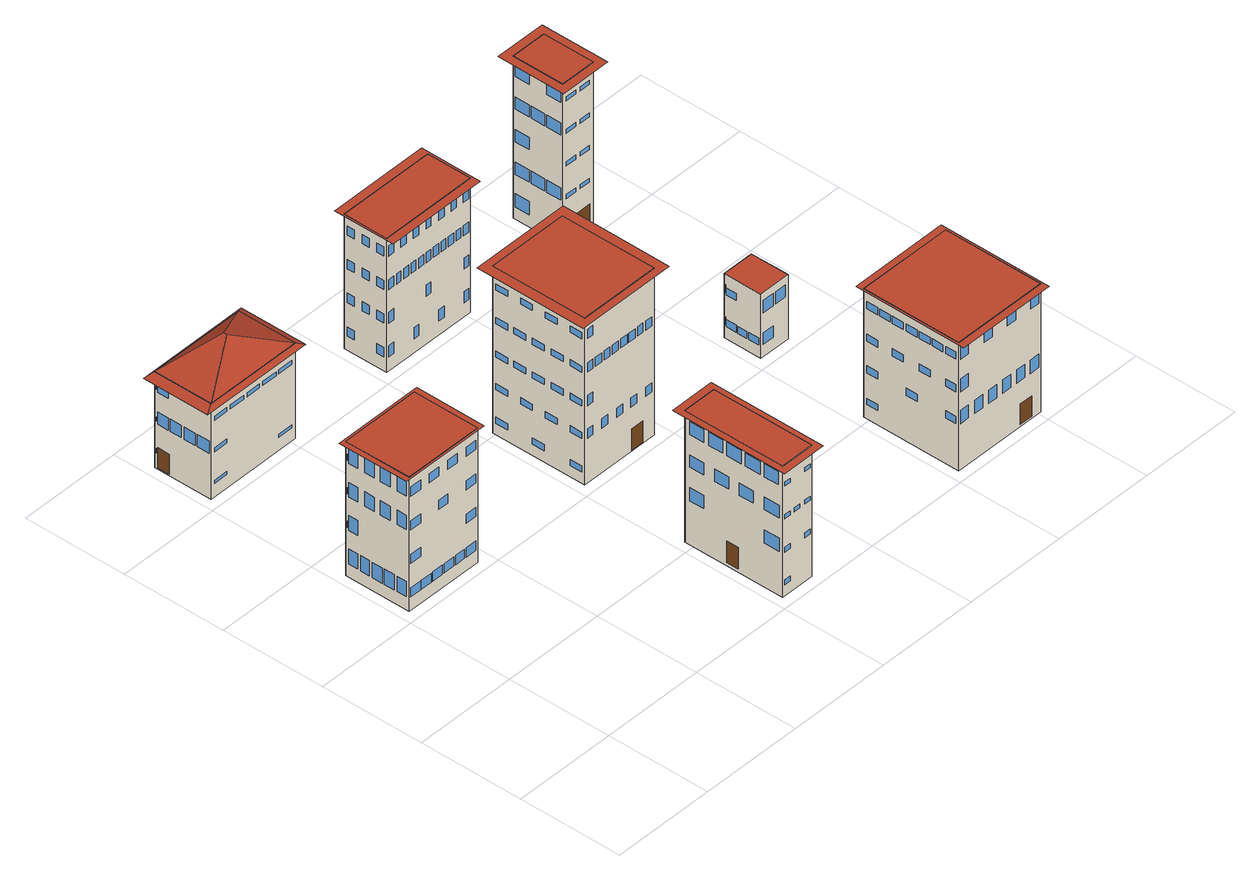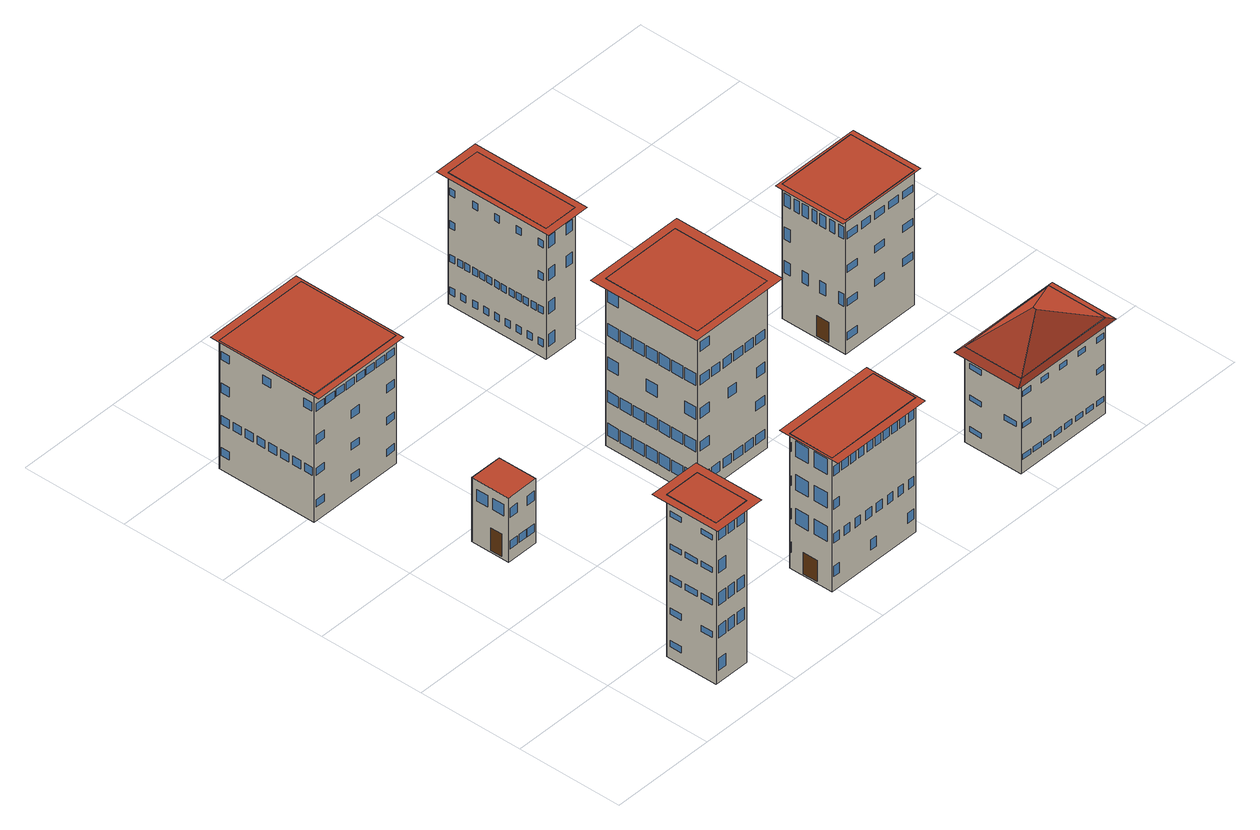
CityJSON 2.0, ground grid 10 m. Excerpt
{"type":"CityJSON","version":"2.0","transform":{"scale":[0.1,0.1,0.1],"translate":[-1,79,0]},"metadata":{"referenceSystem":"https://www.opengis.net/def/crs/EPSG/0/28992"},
"CityObjects":{
"building1":{"type":"Building","attributes":{"roofType":"Flat","yearOfConstruction":1997,"function":"Residential","storeysAboveGround":4},"geometry":[{"type":"MultiSurface","lod":"3","boundaries":[[[0,1,2,3]],[[4,5,6,7]],[[2,4,7,3],[8,9,10,11],[12,13,14,15],[16,17,18,19],[20,21,22,23],[24,25,26,27],[28,29,30,31],[32,33,34,35],[36,37,38,39],[40,41,42,43],[44,45,46,47],[48,49,50,51],[52,53,54,55],[56,57,58,59],[60,61,62,63],[64,65,66,67]],[[10,9,8,11]],[[14,13,12,15]],[[18,17,16,19]],[[22,21,20,23]],[[26,25,24,27]],[[30,29,28,31]],[[34,33,32,35]],[[38,37,36,39]],[[42,41,40,43]],[[46,45,44,47]],[[50,49,48,51]],[[54,53,52,55]],[[58,57,56,59]],[[62,61,60,63]],[[66,65,64,67]],[[1,5,4,2],[68,69,70,71],[72,73,74,75],[76,77,78,79],[80,81,82,83],[84,85,86,87],[88,89,90,91],[92,93,94,95],[96,97,98,99],[100,101,102,103],[104,105,106,107],[108,109,110,111],[112,113,114,115],[116,117,118,119]],[[70,69,68,71]],[[74,73,72,75]],[[78,77,76,79]],[[82,81,80,83]],[[86,85,84,87]],[[90,89,88,91]],[[94,93,92,95]],[[98,97,96,99]],[[102,101,100,103]],[[106,105,104,107]],[[110,109,108,111]],[[114,113,112,115]],[[118,117,116,119]],[[0,6,5,1],[120,121,122,123],[124,125,126,127],[128,129,130,131],[132,133,134,135],[136,137,138,139],[140,141,142,143],[144,145,146,147],[148,149,150,151],[152,153,154,155],[156,157,158,159],[160,161,162,163],[164,165,166,167]],[[122,121,120,123]],[[126,125,124,127]],[[130,129,128,131]],[[134,133,132,135]],[[138,137,136,139]],[[142,141,140,143]],[[146,145,144,147]],[[150,149,148,151]],[[154,153,152,155]],[[158,157,156,159]],[[162,161,160,163]],[[166,165,164,167]],[[3,7,6,0],[168,169,170,171],[172,173,174,175],[176,177,178,179],[180,181,182,183],[184,185,186,187],[188,189,190,191],[192,193,194,195],[196,197,198,199],[200,201,202,203],[204,205,206,207],[208,209,210,211],[212,213,214,215],[216,217,218,219],[220,221,222,223]],[[170,169,168,171]],[[174,173,172,175]],[[178,177,176,179]],[[182,181,180,183]],[[186,185,184,187]],[[190,189,188,191]],[[194,193,192,195]],[[198,197,196,199]],[[202,201,200,203]],[[206,205,204,207]],[[210,209,208,211]],[[214,213,212,215]],[[218,217,216,219]],[[222,221,220,223]],[[224,225,226,227],[6,5,4,7]]],"semantics":{"surfaces":[{"type":"GroundSurface"},{"type":"RoofSurface"},{"type":"WallSurface"},{"type":"Window"},{"type":"Door"}],"values":[0,1,2,3,3,3,3,3,3,3,3,3,3,3,3,3,3,3,2,4,3,3,3,3,3,3,3,3,3,3,3,3,2,3,3,3,3,3,3,3,3,3,3,3,3,2,3,3,3,3,3,3,3,3,3,3,3,3,3,3,1]}}]},
"building2":{"type":"Building","attributes":{"roofType":"Hipped","yearOfConstruction":1982,"function":"Residential","storeysAboveGround":3},"geometry":[{"type":"MultiSurface","lod":"3","boundaries":[[[228,229,230,231]],[[232,233,234,235]],[[235,236,237,232]],[[234,236,235]],[[237,233,232]],[[230,236,234,231],[238,239,240,241],[242,243,244,245],[246,247,248,249],[250,251,252,253],[254,255,256,257],[258,259,260,261],[262,263,264,265],[266,267,268,269]],[[240,239,238,241]],[[244,243,242,245]],[[248,247,246,249]],[[252,251,250,253]],[[256,255,254,257]],[[260,259,258,261]],[[264,263,262,265]],[[268,267,266,269]],[[229,237,236,230],[270,271,272,273],[274,275,276,277],[278,279,280,281],[282,283,284,285]],[[272,271,270,273]],[[276,275,274,277]],[[280,279,278,281]],[[284,283,282,285]],[[228,233,237,229],[286,287,288,289],[290,291,292,293],[294,295,296,297],[298,299,300,301],[302,303,304,305],[306,307,308,309],[310,311,312,313],[314,315,316,317],[318,319,320,321],[322,323,324,325],[326,327,328,329],[330,331,332,333],[334,335,336,337],[338,339,340,341],[342,343,344,345]],[[288,287,286,289]],[[292,291,290,293]],[[296,295,294,297]],[[300,299,298,301]],[[304,303,302,305]],[[308,307,306,309]],[[312,311,310,313]],[[316,315,314,317]],[[320,319,318,321]],[[324,323,322,325]],[[328,327,326,329]],[[332,331,330,333]],[[336,335,334,337]],[[340,339,338,341]],[[344,343,342,345]],[[231,234,233,228],[346,347,348,349],[350,351,352,353],[354,355,356,357],[358,359,360,361],[362,363,364,365],[366,367,368,369]],[[348,347,346,349]],[[352,351,350,353]],[[356,355,354,357]],[[360,359,358,361]],[[364,363,362,365]],[[368,367,366,369]],[[370,236,234,371]],[[372,237,236,370]],[[233,237,372,373]],[[234,233,373,371]]],"semantics":{"surfaces":[{"type":"GroundSurface"},{"type":"RoofSurface"},{"type":"WallSurface"},{"type":"Window"},{"type":"Door"}],"values":[0,1,1,1,1,2,3,3,3,3,3,3,3,3,2,3,3,3,3,2,3,3,3,3,3,3,3,3,3,3,3,3,3,3,3,2,4,3,3,3,3,3,1,1,1,1]}}]},
"building3":{"type":"Building","attributes":{"roofType":"Flat","yearOfConstruction":1996,"function":"Residential","storeysAboveGround":4},"geometry":[{"type":"MultiSurface","lod":"3","boundaries":[[[374,375,376,377]],[[378,379,380,381]],[[376,378,381,377],[382,383,384,385],[386,387,388,389],[390,391,392,393],[394,395,396,397],[398,399,400,401],[402,403,404,405],[406,407,408,409],[410,411,412,413]],[[384,383,382,385]],[[388,387,386,389]],[[392,391,390,393]],[[396,395,394,397]],[[400,399,398,401]],[[404,403,402,405]],[[408,407,406,409]],[[412,411,410,413]],[[375,379,378,376],[414,415,416,417],[418,419,420,421],[422,423,424,425],[426,427,428,429],[430,431,432,433],[434,435,436,437],[438,439,440,441],[442,443,444,445],[446,447,448,449],[450,451,452,453],[454,455,456,457],[458,459,460,461],[462,463,464,465],[466,467,468,469],[470,471,472,473],[474,475,476,477],[478,479,480,481],[482,483,484,485],[486,487,488,489],[490,491,492,493],[494,495,496,497],[498,499,500,501],[502,503,504,505],[506,507,508,509],[510,511,512,513],[514,515,516,517],[518,519,520,521],[522,523,524,525],[526,527,528,529]],[[416,415,414,417]],[[420,419,418,421]],[[424,423,422,425]],[[428,427,426,429]],[[432,431,430,433]],[[436,435,434,437]],[[440,439,438,441]],[[444,443,442,445]],[[448,447,446,449]],[[452,451,450,453]],[[456,455,454,457]],[[460,459,458,461]],[[464,463,462,465]],[[468,467,466,469]],[[472,471,470,473]],[[476,475,474,477]],[[480,479,478,481]],[[484,483,482,485]],[[488,487,486,489]],[[492,491,490,493]],[[496,495,494,497]],[[500,499,498,501]],[[504,503,502,505]],[[508,507,506,509]],[[512,511,510,513]],[[516,515,514,517]],[[520,519,518,521]],[[524,523,522,525]],[[528,527,526,529]],[[374,380,379,375],[530,531,532,533],[534,535,536,537],[538,539,540,541],[542,543,544,545],[546,547,548,549],[550,551,552,553]],[[532,531,530,533]],[[536,535,534,537]],[[540,539,538,541]],[[544,543,542,545]],[[548,547,546,549]],[[552,551,550,553]],[[377,381,380,374],[554,555,556,557],[558,559,560,561],[562,563,564,565],[566,567,568,569],[570,571,572,573],[574,575,576,577],[578,579,580,581],[582,583,584,585],[586,587,588,589],[590,591,592,593],[594,595,596,597],[598,599,600,601]],[[556,555,554,557]],[[560,559,558,561]],[[564,563,562,565]],[[568,567,566,569]],[[572,571,570,573]],[[576,575,574,577]],[[580,579,578,581]],[[584,583,582,585]],[[588,587,586,589]],[[592,591,590,593]],[[596,595,594,597]],[[600,599,598,601]],[[602,603,604,605],[380,379,378,381]]],"semantics":{"surfaces":[{"type":"GroundSurface"},{"type":"RoofSurface"},{"type":"WallSurface"},{"type":"Window"},{"type":"Door"}],"values":[0,1,2,3,3,3,3,3,3,3,3,2,3,3,3,3,3,3,3,3,3,3,3,3,3,3,3,3,3,3,3,3,3,3,3,3,3,3,3,3,3,2,3,3,3,3,3,3,2,4,3,3,3,3,3,3,3,3,3,3,3,1]}}]},
"building4":{"type":"Building","attributes":{"roofType":"Flat","yearOfConstruction":2001,"function":"Residential","storeysAboveGround":5},"geometry":[{"type":"MultiSurface","lod":"3","boundaries":[[[606,607,608,609]],[[610,611,612,613]],[[608,610,613,609],[614,615,616,617],[618,619,620,621],[622,623,624,625],[626,627,628,629],[630,631,632,633],[634,635,636,637],[638,639,640,641],[642,643,644,645],[646,647,648,649],[650,651,652,653],[654,655,656,657],[658,659,660,661],[662,663,664,665],[666,667,668,669],[670,671,672,673],[674,675,676,677]],[[616,615,614,617]],[[620,619,618,621]],[[624,623,622,625]],[[628,627,626,629]],[[632,631,630,633]],[[636,635,634,637]],[[640,639,638,641]],[[644,643,642,645]],[[648,647,646,649]],[[652,651,650,653]],[[656,655,654,657]],[[660,659,658,661]],[[664,663,662,665]],[[668,667,666,669]],[[672,671,670,673]],[[676,675,674,677]],[[607,611,610,608],[678,679,680,681],[682,683,684,685],[686,687,688,689],[690,691,692,693],[694,695,696,697],[698,699,700,701],[702,703,704,705],[706,707,708,709],[710,711,712,713],[714,715,716,717],[718,719,720,721],[722,723,724,725],[726,727,728,729],[730,731,732,733],[734,735,736,737],[738,739,740,741],[742,743,744,745],[746,747,748,749],[750,751,752,753],[754,755,756,757],[758,759,760,761],[762,763,764,765],[766,767,768,769],[770,771,772,773],[774,775,776,777]],[[680,679,678,681]],[[684,683,682,685]],[[688,687,686,689]],[[692,691,690,693]],[[696,695,694,697]],[[700,699,698,701]],[[704,703,702,705]],[[708,707,706,709]],[[712,711,710,713]],[[716,715,714,717]],[[720,719,718,721]],[[724,723,722,725]],[[728,727,726,729]],[[732,731,730,733]],[[736,735,734,737]],[[740,739,738,741]],[[744,743,742,745]],[[748,747,746,749]],[[752,751,750,753]],[[756,755,754,757]],[[760,759,758,761]],[[764,763,762,765]],[[768,767,766,769]],[[772,771,770,773]],[[776,775,774,777]],[[606,612,611,607],[778,779,780,781],[782,783,784,785],[786,787,788,789],[790,791,792,793],[794,795,796,797],[798,799,800,801],[802,803,804,805],[806,807,808,809],[810,811,812,813],[814,815,816,817],[818,819,820,821],[822,823,824,825],[826,827,828,829],[830,831,832,833],[834,835,836,837],[838,839,840,841],[842,843,844,845],[846,847,848,849]],[[780,779,778,781]],[[784,783,782,785]],[[788,787,786,789]],[[792,791,790,793]],[[796,795,794,797]],[[800,799,798,801]],[[804,803,802,805]],[[808,807,806,809]],[[812,811,810,813]],[[816,815,814,817]],[[820,819,818,821]],[[824,823,822,825]],[[828,827,826,829]],[[832,831,830,833]],[[836,835,834,837]],[[840,839,838,841]],[[844,843,842,845]],[[848,847,846,849]],[[609,613,612,606],[850,851,852,853],[854,855,856,857],[858,859,860,861],[862,863,864,865],[866,867,868,869],[870,871,872,873],[874,875,876,877],[878,879,880,881],[882,883,884,885],[886,887,888,889],[890,891,892,893],[894,895,896,897],[898,899,900,901],[902,903,904,905],[906,907,908,909],[910,911,912,913],[914,915,916,917],[918,919,920,921],[922,923,924,925],[926,927,928,929],[930,931,932,933]],[[852,851,850,853]],[[856,855,854,857]],[[860,859,858,861]],[[864,863,862,865]],[[868,867,866,869]],[[872,871,870,873]],[[876,875,874,877]],[[880,879,878,881]],[[884,883,882,885]],[[888,887,886,889]],[[892,891,890,893]],[[896,895,894,897]],[[900,899,898,901]],[[904,903,902,905]],[[908,907,906,909]],[[912,911,910,913]],[[916,915,914,917]],[[920,919,918,921]],[[924,923,922,925]],[[928,927,926,929]],[[932,931,930,933]],[[934,935,936,937],[612,611,610,613]]],"semantics":{"surfaces":[{"type":"GroundSurface"},{"type":"RoofSurface"},{"type":"WallSurface"},{"type":"Door"},{"type":"Window"}],"values":[0,1,2,3,4,4,4,4,4,4,4,4,4,4,4,4,4,4,4,2,4,4,4,4,4,4,4,4,4,4,4,4,4,4,4,4,4,4,4,4,4,4,4,4,4,2,4,4,4,4,4,4,4,4,4,4,4,4,4,4,4,4,4,4,2,4,4,4,4,4,4,4,4,4,4,4,4,4,4,4,4,4,4,4,4,4,1]}}]},
"building5":{"type":"Building","attributes":{"roofType":"Flat","yearOfConstruction":2012,"function":"Residential","storeysAboveGround":4},"geometry":[{"type":"MultiSurface","lod":"3","boundaries":[[[938,939,940,941]],[[942,943,944,945]],[[940,942,945,941],[946,947,948,949],[950,951,952,953],[954,955,956,957],[958,959,960,961],[962,963,964,965],[966,967,968,969],[970,971,972,973],[974,975,976,977],[978,979,980,981],[982,983,984,985],[986,987,988,989],[990,991,992,993],[994,995,996,997],[998,999,1000,1001],[1002,1003,1004,1005],[1006,1007,1008,1009],[1010,1011,1012,1013],[1014,1015,1016,1017],[1018,1019,1020,1021],[1022,1023,1024,1025],[1026,1027,1028,1029],[1030,1031,1032,1033],[1034,1035,1036,1037],[1038,1039,1040,1041],[1042,1043,1044,1045]],[[948,947,946,949]],[[952,951,950,953]],[[956,955,954,957]],[[960,959,958,961]],[[964,963,962,965]],[[968,967,966,969]],[[972,971,970,973]],[[976,975,974,977]],[[980,979,978,981]],[[984,983,982,985]],[[988,987,986,989]],[[992,991,990,993]],[[996,995,994,997]],[[1000,999,998,1001]],[[1004,1003,1002,1005]],[[1008,1007,1006,1009]],[[1012,1011,1010,1013]],[[1016,1015,1014,1017]],[[1020,1019,1018,1021]],[[1024,1023,1022,1025]],[[1028,1027,1026,1029]],[[1032,1031,1030,1033]],[[1036,1035,1034,1037]],[[1040,1039,1038,1041]],[[1044,1043,1042,1045]],[[939,943,942,940],[1046,1047,1048,1049],[1050,1051,1052,1053],[1054,1055,1056,1057],[1058,1059,1060,1061],[1062,1063,1064,1065],[1066,1067,1068,1069],[1070,1071,1072,1073]],[[1048,1047,1046,1049]],[[1052,1051,1050,1053]],[[1056,1055,1054,1057]],[[1060,1059,1058,1061]],[[1064,1063,1062,1065]],[[1068,1067,1066,1069]],[[1072,1071,1070,1073]],[[938,944,943,939],[1074,1075,1076,1077],[1078,1079,1080,1081],[1082,1083,1084,1085],[1086,1087,1088,1089],[1090,1091,1092,1093],[1094,1095,1096,1097],[1098,1099,1100,1101],[1102,1103,1104,1105],[1106,1107,1108,1109],[1110,1111,1112,1113],[1114,1115,1116,1117],[1118,1119,1120,1121],[1122,1123,1124,1125],[1126,1127,1128,1129],[1130,1131,1132,1133],[1134,1135,1136,1137],[1138,1139,1140,1141],[1142,1143,1144,1145],[1146,1147,1148,1149],[1150,1151,1152,1153],[1154,1155,1156,1157],[1158,1159,1160,1161]],[[1076,1075,1074,1077]],[[1080,1079,1078,1081]],[[1084,1083,1082,1085]],[[1088,1087,1086,1089]],[[1092,1091,1090,1093]],[[1096,1095,1094,1097]],[[1100,1099,1098,1101]],[[1104,1103,1102,1105]],[[1108,1107,1106,1109]],[[1112,1111,1110,1113]],[[1116,1115,1114,1117]],[[1120,1119,1118,1121]],[[1124,1123,1122,1125]],[[1128,1127,1126,1129]],[[1132,1131,1130,1133]],[[1136,1135,1134,1137]],[[1140,1139,1138,1141]],[[1144,1143,1142,1145]],[[1148,1147,1146,1149]],[[1152,1151,1150,1153]],[[1156,1155,1154,1157]],[[1160,1159,1158,1161]],[[941,945,944,938],[1162,1163,1164,1165],[1166,1167,1168,1169],[1170,1171,1172,1173],[1174,1175,1176,1177],[1178,1179,1180,1181],[1182,1183,1184,1185],[1186,1187,1188,1189],[1190,1191,1192,1193],[1194,1195,1196,1197],[1198,1199,1200,1201],[1202,1203,1204,1205]],[[1164,1163,1162,1165]],[[1168,1167,1166,1169]],[[1172,1171,1170,1173]],[[1176,1175,1174,1177]],[[1180,1179,1178,1181]],[[1184,1183,1182,1185]],[[1188,1187,1186,1189]],[[1192,1191,1190,1193]],[[1196,1195,1194,1197]],[[1200,1199,1198,1201]],[[1204,1203,1202,1205]],[[1206,1207,1208,1209],[944,943,942,945]]],"semantics":{"surfaces":[{"type":"GroundSurface"},{"type":"RoofSurface"},{"type":"WallSurface"},{"type":"Window"},{"type":"Door"}],"values":[0,1,2,3,3,3,3,3,3,3,3,3,3,3,3,3,3,3,3,3,3,3,3,3,3,3,3,3,2,4,3,3,3,3,3,3,2,3,3,3,3,3,3,3,3,3,3,3,3,3,3,3,3,3,3,3,3,3,3,2,3,3,3,3,3,3,3,3,3,3,3,1]}}]},
"building6":{"type":"Building","attributes":{"roofType":"Flat","yearOfConstruction":1985,"function":"Residential","storeysAboveGround":4},"geometry":[{"type":"MultiSurface","lod":"3","boundaries":[[[1210,1211,1212,1213]],[[1214,1215,1216,1217]],[[1212,1214,1217,1213],[1218,1219,1220,1221],[1222,1223,1224,1225],[1226,1227,1228,1229],[1230,1231,1232,1233],[1234,1235,1236,1237],[1238,1239,1240,1241],[1242,1243,1244,1245],[1246,1247,1248,1249],[1250,1251,1252,1253],[1254,1255,1256,1257],[1258,1259,1260,1261],[1262,1263,1264,1265]],[[1220,1219,1218,1221]],[[1224,1223,1222,1225]],[[1228,1227,1226,1229]],[[1232,1231,1230,1233]],[[1236,1235,1234,1237]],[[1240,1239,1238,1241]],[[1244,1243,1242,1245]],[[1248,1247,1246,1249]],[[1252,1251,1250,1253]],[[1256,1255,1254,1257]],[[1260,1259,1258,1261]],[[1264,1263,1262,1265]],[[1211,1215,1214,1212],[1266,1267,1268,1269],[1270,1271,1272,1273],[1274,1275,1276,1277],[1278,1279,1280,1281],[1282,1283,1284,1285],[1286,1287,1288,1289],[1290,1291,1292,1293],[1294,1295,1296,1297],[1298,1299,1300,1301],[1302,1303,1304,1305],[1306,1307,1308,1309],[1310,1311,1312,1313],[1314,1315,1316,1317]],[[1268,1267,1266,1269]],[[1272,1271,1270,1273]],[[1276,1275,1274,1277]],[[1280,1279,1278,1281]],[[1284,1283,1282,1285]],[[1288,1287,1286,1289]],[[1292,1291,1290,1293]],[[1296,1295,1294,1297]],[[1300,1299,1298,1301]],[[1304,1303,1302,1305]],[[1308,1307,1306,1309]],[[1312,1311,1310,1313]],[[1316,1315,1314,1317]],[[1210,1216,1215,1211],[1318,1319,1320,1321],[1322,1323,1324,1325],[1326,1327,1328,1329],[1330,1331,1332,1333],[1334,1335,1336,1337],[1338,1339,1340,1341],[1342,1343,1344,1345],[1346,1347,1348,1349],[1350,1351,1352,1353],[1354,1355,1356,1357],[1358,1359,1360,1361],[1362,1363,1364,1365],[1366,1367,1368,1369],[1370,1371,1372,1373],[1374,1375,1376,1377],[1378,1379,1380,1381],[1382,1383,1384,1385]],[[1320,1319,1318,1321]],[[1324,1323,1322,1325]],[[1328,1327,1326,1329]],[[1332,1331,1330,1333]],[[1336,1335,1334,1337]],[[1340,1339,1338,1341]],[[1344,1343,1342,1345]],[[1348,1347,1346,1349]],[[1352,1351,1350,1353]],[[1356,1355,1354,1357]],[[1360,1359,1358,1361]],[[1364,1363,1362,1365]],[[1368,1367,1366,1369]],[[1372,1371,1370,1373]],[[1376,1375,1374,1377]],[[1380,1379,1378,1381]],[[1384,1383,1382,1385]],[[1213,1217,1216,1210],[1386,1387,1388,1389],[1390,1391,1392,1393],[1394,1395,1396,1397],[1398,1399,1400,1401],[1402,1403,1404,1405],[1406,1407,1408,1409],[1410,1411,1412,1413],[1414,1415,1416,1417],[1418,1419,1420,1421],[1422,1423,1424,1425],[1426,1427,1428,1429],[1430,1431,1432,1433],[1434,1435,1436,1437],[1438,1439,1440,1441],[1442,1443,1444,1445]],[[1388,1387,1386,1389]],[[1392,1391,1390,1393]],[[1396,1395,1394,1397]],[[1400,1399,1398,1401]],[[1404,1403,1402,1405]],[[1408,1407,1406,1409]],[[1412,1411,1410,1413]],[[1416,1415,1414,1417]],[[1420,1419,1418,1421]],[[1424,1423,1422,1425]],[[1428,1427,1426,1429]],[[1432,1431,1430,1433]],[[1436,1435,1434,1437]],[[1440,1439,1438,1441]],[[1444,1443,1442,1445]],[[1446,1447,1448,1449],[1216,1215,1214,1217]]],"semantics":{"surfaces":[{"type":"GroundSurface"},{"type":"RoofSurface"},{"type":"WallSurface"},{"type":"Door"},{"type":"Window"}],"values":[0,1,2,3,4,4,4,4,4,4,4,4,4,4,4,2,4,4,4,4,4,4,4,4,4,4,4,4,4,2,4,4,4,4,4,4,4,4,4,4,4,4,4,4,4,4,4,2,4,4,4,4,4,4,4,4,4,4,4,4,4,4,4,1]}}]},
"building7":{"type":"Building","attributes":{"roofType":"Flat","yearOfConstruction":2013,"function":"Industrial","storeysAboveGround":2},"geometry":[{"type":"MultiSurface","lod":"3","boundaries":[[[1450,1451,1452,1453]],[[1454,1455,1456,1457]],[[1452,1454,1457,1453],[1458,1459,1460,1461],[1462,1463,1464,1465],[1466,1467,1468,1469]],[[1460,1459,1458,1461]],[[1464,1463,1462,1465]],[[1468,1467,1466,1469]],[[1451,1455,1454,1452],[1470,1471,1472,1473],[1474,1475,1476,1477],[1478,1479,1480,1481]],[[1472,1471,1470,1473]],[[1476,1475,1474,1477]],[[1480,1479,1478,1481]],[[1450,1456,1455,1451],[1482,1483,1484,1485],[1486,1487,1488,1489],[1490,1491,1492,1493],[1494,1495,1496,1497],[1498,1499,1500,1501]],[[1484,1483,1482,1485]],[[1488,1487,1486,1489]],[[1492,1491,1490,1493]],[[1496,1495,1494,1497]],[[1500,1499,1498,1501]],[[1453,1457,1456,1450],[1502,1503,1504,1505],[1506,1507,1508,1509],[1510,1511,1512,1513],[1514,1515,1516,1517]],[[1504,1503,1502,1505]],[[1508,1507,1506,1509]],[[1512,1511,1510,1513]],[[1516,1515,1514,1517]]],"semantics":{"surfaces":[{"type":"GroundSurface"},{"type":"RoofSurface"},{"type":"WallSurface"},{"type":"Window"},{"type":"Door"}],"values":[0,1,2,3,3,3,2,4,3,3,2,3,3,3,3,3,2,3,3,3,3]}}]},
"building8":{"type":"Building","attributes":{"roofType":"Flat","yearOfConstruction":2002,"function":"Residential","storeysAboveGround":5},"geometry":[{"type":"MultiSurface","lod":"3","boundaries":[[[1518,1519,1520,1521]],[[1522,1523,1524,1525]],[[1520,1522,1525,1521],[1526,1527,1528,1529],[1530,1531,1532,1533],[1534,1535,1536,1537],[1538,1539,1540,1541],[1542,1543,1544,1545],[1546,1547,1548,1549],[1550,1551,1552,1553],[1554,1555,1556,1557],[1558,1559,1560,1561]],[[1528,1527,1526,1529]],[[1532,1531,1530,1533]],[[1536,1535,1534,1537]],[[1540,1539,1538,1541]],[[1544,1543,1542,1545]],[[1548,1547,1546,1549]],[[1552,1551,1550,1553]],[[1556,1555,1554,1557]],[[1560,1559,1558,1561]],[[1519,1523,1522,1520],[1562,1563,1564,1565],[1566,1567,1568,1569],[1570,1571,1572,1573],[1574,1575,1576,1577],[1578,1579,1580,1581],[1582,1583,1584,1585],[1586,1587,1588,1589],[1590,1591,1592,1593],[1594,1595,1596,1597],[1598,1599,1600,1601],[1602,1603,1604,1605]],[[1564,1563,1562,1565]],[[1568,1567,1566,1569]],[[1572,1571,1570,1573]],[[1576,1575,1574,1577]],[[1580,1579,1578,1581]],[[1584,1583,1582,1585]],[[1588,1587,1586,1589]],[[1592,1591,1590,1593]],[[1596,1595,1594,1597]],[[1600,1599,1598,1601]],[[1604,1603,1602,1605]],[[1518,1524,1523,1519],[1606,1607,1608,1609],[1610,1611,1612,1613],[1614,1615,1616,1617],[1618,1619,1620,1621],[1622,1623,1624,1625],[1626,1627,1628,1629],[1630,1631,1632,1633],[1634,1635,1636,1637],[1638,1639,1640,1641],[1642,1643,1644,1645],[1646,1647,1648,1649]],[[1608,1607,1606,1609]],[[1612,1611,1610,1613]],[[1616,1615,1614,1617]],[[1620,1619,1618,1621]],[[1624,1623,1622,1625]],[[1628,1627,1626,1629]],[[1632,1631,1630,1633]],[[1636,1635,1634,1637]],[[1640,1639,1638,1641]],[[1644,1643,1642,1645]],[[1648,1647,1646,1649]],[[1521,1525,1524,1518],[1650,1651,1652,1653],[1654,1655,1656,1657],[1658,1659,1660,1661],[1662,1663,1664,1665],[1666,1667,1668,1669],[1670,1671,1672,1673],[1674,1675,1676,1677],[1678,1679,1680,1681],[1682,1683,1684,1685],[1686,1687,1688,1689]],[[1652,1651,1650,1653]],[[1656,1655,1654,1657]],[[1660,1659,1658,1661]],[[1664,1663,1662,1665]],[[1668,1667,1666,1669]],[[1672,1671,1670,1673]],[[1676,1675,1674,1677]],[[1680,1679,1678,1681]],[[1684,1683,1682,1685]],[[1688,1687,1686,1689]],[[1690,1691,1692,1693],[1524,1523,1522,1525]]],"semantics":{"surfaces":[{"type":"GroundSurface"},{"type":"RoofSurface"},{"type":"WallSurface"},{"type":"Door"},{"type":"Window"}],"values":[0,1,2,3,4,4,4,4,4,4,4,4,2,4,4,4,4,4,4,4,4,4,4,4,2,4,4,4,4,4,4,4,4,4,4,4,2,4,4,4,4,4,4,4,4,4,4,1]}}]}
},
"vertices":[
[10,274,0],[88,274,0],[88,210,0],[10,210,0],[88,210,132],[88,274,132],[10,274,132],[10,210,132],[12,210,22],[23,210,22],[23,210,13],[12,210,13],[24,210,22],[35,210,22],[35,210,13],[24,210,13],[37,210,22],[48,210,22],[48,210,13],[37,210,13],[50,210,22],[61,210,22],[61,210,13],[50,210,13],[63,210,22],[73,210,22],[73,210,13],[63,210,13],[75,210,22],[86,210,22],[86,210,13],[75,210,13],[12,210,55],[23,210,55],[23,210,46],[12,210,46],[75,210,55],[86,210,55],[86,210,46],[75,210,46],[12,210,88],[23,210,88],[23,210,79],[12,210,79],[44,210,88],[54,210,88],[54,210,79],[44,210,79],[75,210,88],[86,210,88],[86,210,79],[75,210,79],[12,210,121],[23,210,121],[23,210,112],[12,210,112],[33,210,121],[44,210,121],[44,210,112],[33,210,112],[54,210,121],[65,210,121],[65,210,112],[54,210,112],[75,210,121],[86,210,121],[86,210,112],[75,210,112],[88,245,22],[88,257,22],[88,257,2],[88,245,2],[88,212,58],[88,218,58],[88,218,46],[88,212,46],[88,230,58],[88,236,58],[88,236,46],[88,230,46],[88,248,58],[88,254,58],[88,254,46],[88,248,46],[88,267,58],[88,272,58],[88,272,46],[88,267,46],[88,212,91],[88,218,91],[88,218,79],[88,212,79],[88,212,124],[88,218,124],[88,218,112],[88,212,112],[88,222,124],[88,227,124],[88,227,112],[88,222,112],[88,230,124],[88,236,124],[88,236,112],[88,230,112],[88,240,124],[88,245,124],[88,245,112],[88,240,112],[88,248,124],[88,254,124],[88,254,112],[88,248,112],[88,258,124],[88,263,124],[88,263,112],[88,258,112],[88,267,124],[88,272,124],[88,272,112],[88,267,112],[86,274,20],[75,274,20],[75,274,13],[86,274,13],[86,274,53],[75,274,53],[75,274,46],[86,274,46],[55,274,53],[44,274,53],[44,274,46],[55,274,46],[23,274,53],[12,274,53],[12,274,46],[23,274,46],[86,274,86],[75,274,86],[75,274,79],[86,274,79],[55,274,86],[44,274,86],[44,274,79],[55,274,79],[23,274,86],[12,274,86],[12,274,79],[23,274,79],[86,274,119],[75,274,119],[75,274,112],[86,274,112],[70,274,119],[60,274,119],[60,274,112],[70,274,112],[55,274,119],[44,274,119],[44,274,112],[55,274,112],[39,274,119],[28,274,119],[28,274,112],[39,274,112],[23,274,119],[12,274,119],[12,274,112],[23,274,112],[10,271,28],[10,262,28],[10,262,13],[10,271,13],[10,259,28],[10,250,28],[10,250,13],[10,259,13],[10,247,28],[10,237,28],[10,237,13],[10,247,13],[10,235,28],[10,225,28],[10,225,13],[10,235,13],[10,222,28],[10,213,28],[10,213,13],[10,222,13],[10,271,61],[10,262,61],[10,262,46],[10,271,46],[10,271,93],[10,262,93],[10,262,79],[10,271,79],[10,255,93],[10,245,93],[10,245,79],[10,255,79],[10,239,93],[10,229,93],[10,229,79],[10,239,79],[10,222,93],[10,213,93],[10,213,79],[10,222,79],[10,271,126],[10,262,126],[10,262,112],[10,271,112],[10,255,126],[10,245,126],[10,245,112],[10,255,112],[10,239,126],[10,229,126],[10,229,112],[10,239,112],[10,222,126],[10,213,126],[10,213,112],[10,222,112],[93,208,132],[93,276,132],[5,276,132],[5,208,132],
[10,467,0],[106,467,0],[106,410,0],[10,410,0],[58,440,117],[10,467,94],[10,410,94],[58,437,117],[106,410,94],[106,467,94],[14,410,16],[28,410,16],[28,410,13],[14,410,13],[87,410,16],[102,410,16],[102,410,13],[87,410,13],[14,410,48],[28,410,48],[28,410,44],[14,410,44],[14,410,79],[28,410,79],[28,410,75],[14,410,75],[32,410,79],[47,410,79],[47,410,75],[32,410,75],[51,410,79],[65,410,79],[65,410,75],[51,410,75],[69,410,79],[84,410,79],[84,410,75],[69,410,75],[87,410,79],[102,410,79],[102,410,75],[87,410,75],[106,415,18],[106,427,18],[106,427,13],[106,415,13],[106,415,49],[106,427,49],[106,427,44],[106,415,44],[106,450,49],[106,462,49],[106,462,44],[106,450,44],[106,415,80],[106,427,80],[106,427,75],[106,415,75],[104,467,18],[95,467,18],[95,467,13],[104,467,13],[92,467,18],[83,467,18],[83,467,13],[92,467,13],[80,467,18],[72,467,18],[72,467,13],[80,467,13],[68,467,18],[60,467,18],[60,467,13],[68,467,13],[56,467,18],[48,467,18],[48,467,13],[56,467,13],[44,467,18],[36,467,18],[36,467,13],[44,467,13],[32,467,18],[24,467,18],[24,467,13],[32,467,13],[20,467,18],[12,467,18],[12,467,13],[20,467,13],[104,467,49],[95,467,49],[95,467,44],[104,467,44],[20,467,49],[12,467,49],[12,467,44],[20,467,44],[104,467,80],[95,467,80],[95,467,75],[104,467,75],[83,467,80],[75,467,80],[75,467,75],[83,467,75],[62,467,80],[54,467,80],[54,467,75],[62,467,75],[41,467,80],[33,467,80],[33,467,75],[41,467,75],[20,467,80],[12,467,80],[12,467,75],[20,467,75],[10,464,21],[10,452,21],[10,452,1],[10,464,1],[10,464,56],[10,453,56],[10,453,44],[10,464,44],[10,451,56],[10,440,56],[10,440,44],[10,451,44],[10,437,56],[10,426,56],[10,426,44],[10,437,44],[10,424,56],[10,412,56],[10,412,44],[10,424,44],[10,464,87],[10,453,87],[10,453,75],[10,464,75],[113,406,90],[2,406,90],[113,471,90],[2,471,90],
[210,109,0],[243,109,0],[243,10,0],[210,10,0],[243,10,129],[243,109,129],[210,109,129],[210,10,129],[212,10,16],[218,10,16],[218,10,11],[212,10,11],[212,10,48],[218,10,48],[218,10,43],[212,10,43],[235,10,48],[241,10,48],[241,10,43],[235,10,43],[212,10,80],[218,10,80],[218,10,76],[212,10,76],[223,10,80],[229,10,80],[229,10,76],[223,10,76],[235,10,80],[241,10,80],[241,10,76],[235,10,76],[212,10,112],[218,10,112],[218,10,108],[212,10,108],[235,10,112],[241,10,112],[241,10,108],[235,10,108],[243,12,18],[243,17,18],[243,17,11],[243,12,11],[243,23,18],[243,28,18],[243,28,11],[243,23,11],[243,35,18],[243,40,18],[243,40,11],[243,35,11],[243,46,18],[243,51,18],[243,51,11],[243,46,11],[243,57,18],[243,62,18],[243,62,11],[243,57,11],[243,68,18],[243,73,18],[243,73,11],[243,68,11],[243,79,18],[243,84,18],[243,84,11],[243,79,11],[243,90,18],[243,95,18],[243,95,11],[243,90,11],[243,101,18],[243,106,18],[243,106,11],[243,101,11],[243,12,50],[243,17,50],[243,17,43],[243,12,43],[243,20,50],[243,25,50],[243,25,43],[243,20,43],[243,27,50],[243,32,50],[243,32,43],[243,27,43],[243,35,50],[243,40,50],[243,40,43],[243,35,43],[243,42,50],[243,47,50],[243,47,43],[243,42,43],[243,49,50],[243,54,50],[243,54,43],[243,49,43],[243,57,50],[243,62,50],[243,62,43],[243,57,43],[243,64,50],[243,69,50],[243,69,43],[243,64,43],[243,72,50],[243,77,50],[243,77,43],[243,72,43],[243,79,50],[243,84,50],[243,84,43],[243,79,43],[243,86,50],[243,91,50],[243,91,43],[243,86,43],[243,94,50],[243,99,50],[243,99,43],[243,94,43],[243,101,50],[243,106,50],[243,106,43],[243,101,43],[243,12,83],[243,17,83],[243,17,76],[243,12,76],[243,101,83],[243,106,83],[243,106,76],[243,101,76],[243,12,115],[243,17,115],[243,17,108],[243,12,108],[243,35,115],[243,40,115],[243,40,108],[243,35,108],[243,57,115],[243,62,115],[243,62,108],[243,57,108],[243,79,115],[243,84,115],[243,84,108],[243,79,108],[243,101,115],[243,106,115],[243,106,108],[243,101,108],[240,109,23],[233,109,23],[233,109,11],[240,109,11],[240,109,55],[233,109,55],[233,109,43],[240,109,43],[240,109,87],[233,109,87],[233,109,76],[240,109,76],[220,109,87],[213,109,87],[213,109,76],[220,109,76],[240,109,119],[233,109,119],[233,109,108],[240,109,108],[220,109,119],[213,109,119],[213,109,108],[220,109,108],[210,67,24],[210,55,24],[210,55,3],[210,67,3],[210,104,56],[210,90,56],[210,90,43],[210,104,43],[210,29,56],[210,14,56],[210,14,43],[210,29,43],[210,104,88],[210,90,88],[210,90,76],[210,104,76],[210,79,88],[210,65,88],[210,65,76],[210,79,76],[210,54,88],[210,40,88],[210,40,76],[210,54,76],[210,29,88],[210,14,88],[210,14,76],[210,29,76],[210,104,121],[210,90,121],[210,90,108],[210,104,108],[210,85,121],[210,71,121],[210,71,108],[210,85,108],[210,67,121],[210,52,121],[210,52,108],[210,67,108],[210,48,121],[210,33,121],[210,33,108],[210,48,108],[210,29,121],[210,15,121],[210,15,108],[210,29,108],[248,3,129],[248,116,129],[204,116,129],[204,3,129],
[210,303,0],[289,303,0],[289,210,0],[210,210,0],[289,210,164],[289,303,164],[210,303,164],[210,210,164],[263,210,22],[276,210,22],[276,210,1],[263,210,1],[213,210,53],[219,210,53],[219,210,44],[213,210,44],[229,210,53],[236,210,53],[236,210,44],[229,210,44],[246,210,53],[253,210,53],[253,210,44],[246,210,44],[262,210,53],[269,210,53],[269,210,44],[262,210,44],[279,210,53],[286,210,53],[286,210,44],[279,210,44],[213,210,86],[219,210,86],[219,210,76],[213,210,76],[213,210,118],[219,210,118],[219,210,109],[213,210,109],[222,210,118],[229,210,118],[229,210,109],[222,210,109],[232,210,118],[238,210,118],[238,210,109],[232,210,109],[241,210,118],[248,210,118],[248,210,109],[241,210,109],[251,210,118],[258,210,118],[258,210,109],[251,210,109],[260,210,118],[267,210,118],[267,210,109],[260,210,109],[270,210,118],[276,210,118],[276,210,109],[270,210,109],[279,210,118],[286,210,118],[286,210,109],[279,210,109],[213,210,151],[219,210,151],[219,210,142],[213,210,142],[289,212,23],[289,223,23],[289,223,11],[289,212,11],[289,225,23],[289,236,23],[289,236,11],[289,225,11],[289,238,23],[289,249,23],[289,249,11],[289,238,11],[289,251,23],[289,262,23],[289,262,11],[289,251,11],[289,264,23],[289,275,23],[289,275,11],[289,264,11],[289,277,23],[289,288,23],[289,288,11],[289,277,11],[289,290,23],[289,301,23],[289,301,11],[289,290,11],[289,212,55],[289,223,55],[289,223,44],[289,212,44],[289,225,55],[289,236,55],[289,236,44],[289,225,44],[289,238,55],[289,249,55],[289,249,44],[289,238,44],[289,251,55],[289,262,55],[289,262,44],[289,251,44],[289,264,55],[289,275,55],[289,275,44],[289,264,44],[289,277,55],[289,288,55],[289,288,44],[289,277,44],[289,290,55],[289,301,55],[289,301,44],[289,290,44],[289,212,88],[289,223,88],[289,223,76],[289,212,76],[289,251,88],[289,262,88],[289,262,76],[289,251,76],[289,290,88],[289,301,88],[289,301,76],[289,290,76],[289,212,121],[289,223,121],[289,223,109],[289,212,109],[289,225,121],[289,236,121],[289,236,109],[289,225,109],[289,238,121],[289,249,121],[289,249,109],[289,238,109],[289,251,121],[289,262,121],[289,262,109],[289,251,109],[289,264,121],[289,275,121],[289,275,109],[289,264,109],[289,277,121],[289,288,121],[289,288,109],[289,277,109],[289,290,121],[289,301,121],[289,301,109],[289,290,109],[289,212,154],[289,223,154],[289,223,142],[289,212,142],[286,303,20],[276,303,20],[276,303,11],[286,303,11],[273,303,20],[264,303,20],[264,303,11],[273,303,11],[260,303,20],[251,303,20],[251,303,11],[260,303,11],[248,303,20],[238,303,20],[238,303,11],[248,303,11],[235,303,20],[226,303,20],[226,303,11],[235,303,11],[223,303,20],[213,303,20],[213,303,11],[223,303,11],[286,303,53],[276,303,53],[276,303,44],[286,303,44],[223,303,53],[213,303,53],[213,303,44],[223,303,44],[286,303,86],[276,303,86],[276,303,76],[286,303,76],[254,303,86],[245,303,86],[245,303,76],[254,303,76],[222,303,86],[213,303,86],[213,303,76],[222,303,76],[286,303,118],[276,303,118],[276,303,109],[286,303,109],[273,303,118],[264,303,118],[264,303,109],[273,303,109],[260,303,118],[251,303,118],[251,303,109],[260,303,109],[248,303,118],[238,303,118],[238,303,109],[248,303,109],[235,303,118],[226,303,118],[226,303,109],[235,303,109],[223,303,118],[213,303,118],[213,303,109],[223,303,109],[286,303,151],[276,303,151],[276,303,142],[286,303,142],[210,300,17],[210,288,17],[210,288,11],[210,300,11],[210,263,17],[210,251,17],[210,251,11],[210,263,11],[210,225,17],[210,213,17],[210,213,11],[210,225,11],[210,300,50],[210,288,50],[210,288,44],[210,300,44],[210,275,50],[210,263,50],[210,263,44],[210,275,44],[210,250,50],[210,238,50],[210,238,44],[210,250,44],[210,225,50],[210,213,50],[210,213,44],[210,225,44],[210,300,82],[210,288,82],[210,288,76],[210,300,76],[210,282,82],[210,270,82],[210,270,76],[210,282,76],[210,263,82],[210,251,82],[210,251,76],[210,263,76],[210,244,82],[210,232,82],[210,232,76],[210,244,76],[210,225,82],[210,213,82],[210,213,76],[210,225,76],[210,300,115],[210,288,115],[210,288,109],[210,300,109],[210,282,115],[210,270,115],[210,270,109],[210,282,109],[210,263,115],[210,251,115],[210,251,109],[210,263,109],[210,244,115],[210,232,115],[210,232,109],[210,244,109],[210,225,115],[210,213,115],[210,213,109],[210,225,109],[210,300,148],[210,288,148],[210,288,142],[210,300,142],[210,275,148],[210,263,148],[210,263,142],[210,275,142],[210,250,148],[210,238,148],[210,238,142],[210,250,142],[210,225,148],[210,213,148],[210,213,142],[210,225,142],[298,203,164],[298,310,164],[200,310,164],[200,203,164],
[210,453,0],[305,453,0],[305,410,0],[210,410,0],[305,410,132],[305,453,132],[210,453,132],[210,410,132],[212,410,25],[218,410,25],[218,410,14],[212,410,14],[241,410,25],[246,410,25],[246,410,14],[241,410,14],[269,410,25],[275,410,25],[275,410,14],[269,410,14],[298,410,25],[303,410,25],[303,410,14],[298,410,14],[212,410,58],[218,410,58],[218,410,47],[212,410,47],[255,410,58],[260,410,58],[260,410,47],[255,410,47],[298,410,58],[303,410,58],[303,410,47],[298,410,47],[212,410,90],[218,410,90],[218,410,80],[212,410,80],[221,410,90],[226,410,90],[226,410,80],[221,410,80],[229,410,90],[235,410,90],[235,410,80],[229,410,80],[238,410,90],[243,410,90],[243,410,80],[238,410,80],[246,410,90],[252,410,90],[252,410,80],[246,410,80],[255,410,90],[260,410,90],[260,410,80],[255,410,80],[263,410,90],[269,410,90],[269,410,80],[263,410,80],[272,410,90],[277,410,90],[277,410,80],[272,410,80],[280,410,90],[286,410,90],[286,410,80],[280,410,80],[289,410,90],[294,410,90],[294,410,80],[289,410,80],[297,410,90],[303,410,90],[303,410,80],[297,410,80],[212,410,123],[218,410,123],[218,410,113],[212,410,113],[226,410,123],[232,410,123],[232,410,113],[226,410,113],[240,410,123],[246,410,123],[246,410,113],[240,410,113],[255,410,123],[260,410,123],[260,410,113],[255,410,113],[269,410,123],[275,410,123],[275,410,113],[269,410,113],[283,410,123],[289,410,123],[289,410,113],[283,410,113],[297,410,123],[303,410,123],[303,410,113],[297,410,113],[305,424,23],[305,438,23],[305,438,2],[305,424,2],[305,416,62],[305,429,62],[305,429,47],[305,416,47],[305,435,62],[305,448,62],[305,448,47],[305,435,47],[305,416,95],[305,429,95],[305,429,80],[305,416,80],[305,435,95],[305,448,95],[305,448,80],[305,435,80],[305,416,128],[305,429,128],[305,429,113],[305,416,113],[305,435,128],[305,448,128],[305,448,113],[305,435,113],[303,453,24],[297,453,24],[297,453,14],[303,453,14],[261,453,24],[255,453,24],[255,453,14],[261,453,14],[219,453,24],[212,453,24],[212,453,14],[219,453,14],[303,453,56],[297,453,56],[297,453,47],[303,453,47],[291,453,56],[285,453,56],[285,453,47],[291,453,47],[279,453,56],[273,453,56],[273,453,47],[279,453,47],[267,453,56],[260,453,56],[260,453,47],[267,453,47],[255,453,56],[248,453,56],[248,453,47],[255,453,47],[242,453,56],[236,453,56],[236,453,47],[242,453,47],[230,453,56],[224,453,56],[224,453,47],[230,453,47],[218,453,56],[212,453,56],[212,453,47],[218,453,47],[303,453,89],[297,453,89],[297,453,80],[303,453,80],[303,453,122],[297,453,122],[297,453,113],[303,453,113],[294,453,122],[287,453,122],[287,453,113],[294,453,113],[284,453,122],[278,453,122],[278,453,113],[284,453,113],[275,453,122],[269,453,122],[269,453,113],[275,453,113],[265,453,122],[259,453,122],[259,453,113],[265,453,113],[256,453,122],[250,453,122],[250,453,113],[256,453,113],[247,453,122],[240,453,122],[240,453,113],[247,453,113],[237,453,122],[231,453,122],[231,453,113],[237,453,113],[228,453,122],[222,453,122],[222,453,113],[228,453,113],[218,453,122],[212,453,122],[212,453,113],[218,453,113],[210,450,23],[210,443,23],[210,443,14],[210,450,14],[210,420,23],[210,413,23],[210,413,14],[210,420,14],[210,450,56],[210,443,56],[210,443,47],[210,450,47],[210,435,56],[210,428,56],[210,428,47],[210,435,47],[210,420,56],[210,413,56],[210,413,47],[210,420,47],[210,450,89],[210,443,89],[210,443,80],[210,450,80],[210,435,89],[210,428,89],[210,428,80],[210,435,80],[210,420,89],[210,413,89],[210,413,80],[210,420,80],[210,450,122],[210,443,122],[210,443,113],[210,450,113],[210,435,122],[210,428,122],[210,428,113],[210,435,113],[210,420,122],[210,413,122],[210,413,113],[210,420,113],[307,402,132],[307,461,132],[208,461,132],[208,402,132],
[410,106,0],[503,106,0],[503,10,0],[410,10,0],[503,10,126],[503,106,126],[410,106,126],[410,10,126],[480,10,22],[493,10,22],[493,10,2],[480,10,2],[412,10,58],[421,10,58],[421,10,45],[412,10,45],[428,10,58],[437,10,58],[437,10,45],[428,10,45],[444,10,58],[453,10,58],[453,10,45],[444,10,45],[460,10,58],[469,10,58],[469,10,45],[460,10,45],[476,10,58],[485,10,58],[485,10,45],[476,10,45],[491,10,58],[501,10,58],[501,10,45],[491,10,45],[412,10,89],[421,10,89],[421,10,76],[412,10,76],[412,10,121],[421,10,121],[421,10,108],[412,10,108],[439,10,121],[448,10,121],[448,10,108],[439,10,108],[465,10,121],[475,10,121],[475,10,108],[465,10,108],[492,10,121],[501,10,121],[501,10,108],[492,10,108],[503,12,22],[503,20,22],[503,20,14],[503,12,14],[503,12,53],[503,20,53],[503,20,45],[503,12,45],[503,24,53],[503,32,53],[503,32,45],[503,24,45],[503,36,53],[503,44,53],[503,44,45],[503,36,45],[503,48,53],[503,56,53],[503,56,45],[503,48,45],[503,60,53],[503,68,53],[503,68,45],[503,60,45],[503,72,53],[503,80,53],[503,80,45],[503,72,45],[503,84,53],[503,92,53],[503,92,45],[503,84,45],[503,96,53],[503,104,53],[503,104,45],[503,96,45],[503,12,85],[503,20,85],[503,20,76],[503,12,76],[503,12,116],[503,20,116],[503,20,108],[503,12,108],[503,54,116],[503,62,116],[503,62,108],[503,54,108],[503,95,116],[503,103,116],[503,103,108],[503,95,108],[501,106,21],[492,106,21],[492,106,14],[501,106,14],[461,106,21],[452,106,21],[452,106,14],[461,106,14],[421,106,21],[412,106,21],[412,106,14],[421,106,14],[501,106,52],[492,106,52],[492,106,45],[501,106,45],[461,106,52],[452,106,52],[452,106,45],[461,106,45],[421,106,52],[412,106,52],[412,106,45],[421,106,45],[501,106,84],[492,106,84],[492,106,76],[501,106,76],[461,106,84],[452,106,84],[452,106,76],[461,106,76],[421,106,84],[412,106,84],[412,106,76],[421,106,76],[501,106,115],[492,106,115],[492,106,108],[501,106,108],[490,106,115],[480,106,115],[480,106,108],[490,106,108],[478,106,115],[469,106,115],[469,106,108],[478,106,108],[467,106,115],[458,106,115],[458,106,108],[467,106,108],[455,106,115],[446,106,115],[446,106,108],[455,106,108],[444,106,115],[435,106,115],[435,106,108],[444,106,108],[433,106,115],[423,106,115],[423,106,108],[433,106,108],[421,106,115],[412,106,115],[412,106,108],[421,106,108],[410,103,20],[410,92,20],[410,92,14],[410,103,14],[410,103,52],[410,92,52],[410,92,45],[410,103,45],[410,63,52],[410,52,52],[410,52,45],[410,63,45],[410,23,52],[410,13,52],[410,13,45],[410,23,45],[410,103,83],[410,92,83],[410,92,76],[410,103,76],[410,77,83],[410,66,83],[410,66,76],[410,77,76],[410,50,83],[410,39,83],[410,39,76],[410,50,76],[410,23,83],[410,13,83],[410,13,76],[410,23,76],[410,103,115],[410,92,115],[410,92,108],[410,103,108],[410,90,115],[410,79,115],[410,79,108],[410,90,108],[410,77,115],[410,66,115],[410,66,108],[410,77,108],[410,63,115],[410,52,115],[410,52,108],[410,63,108],[410,50,115],[410,39,115],[410,39,108],[410,50,108],[410,37,115],[410,26,115],[410,26,108],[410,37,108],[410,23,115],[410,13,115],[410,13,108],[410,23,108],[505,3,126],[505,112,126],[408,112,126],[408,3,126],
[410,247,0],[441,247,0],[441,210,0],[410,210,0],[441,210,63],[441,247,63],[410,247,63],[410,210,63],[413,210,23],[424,210,23],[424,210,12],[413,210,12],[413,210,55],[424,210,55],[424,210,43],[413,210,43],[427,210,55],[438,210,55],[438,210,43],[427,210,43],[441,229,24],[441,240,24],[441,240,2],[441,229,2],[441,215,54],[441,226,54],[441,226,43],[441,215,43],[441,231,54],[441,242,54],[441,242,43],[441,231,43],[439,247,20],[431,247,20],[431,247,12],[439,247,12],[429,247,20],[421,247,20],[421,247,12],[429,247,12],[420,247,20],[412,247,20],[412,247,12],[420,247,12],[439,247,52],[431,247,52],[431,247,43],[439,247,43],[420,247,52],[412,247,52],[412,247,43],[420,247,43],[410,245,19],[410,235,19],[410,235,12],[410,245,12],[410,233,19],[410,224,19],[410,224,12],[410,233,12],[410,222,19],[410,212,19],[410,212,12],[410,222,12],[410,245,50],[410,235,50],[410,235,43],[410,245,43],
[410,460,0],[445,460,0],[445,410,0],[410,410,0],[445,410,159],[445,460,159],[410,460,159],[410,410,159],[427,410,22],[441,410,22],[441,410,1],[427,410,1],[414,410,48],[425,410,48],[425,410,44],[414,410,44],[430,410,48],[440,410,48],[440,410,44],[430,410,44],[414,410,80],[425,410,80],[425,410,76],[414,410,76],[430,410,80],[440,410,80],[440,410,76],[430,410,76],[414,410,112],[425,410,112],[425,410,108],[414,410,108],[430,410,112],[440,410,112],[440,410,108],[430,410,108],[414,410,144],[425,410,144],[425,410,140],[414,410,140],[430,410,144],[440,410,144],[440,410,140],[430,410,140],[445,414,18],[445,425,18],[445,425,12],[445,414,12],[445,414,50],[445,425,50],[445,425,44],[445,414,44],[445,445,50],[445,456,50],[445,456,44],[445,445,44],[445,414,82],[445,425,82],[445,425,76],[445,414,76],[445,429,82],[445,441,82],[445,441,76],[445,429,76],[445,445,82],[445,456,82],[445,456,76],[445,445,76],[445,414,113],[445,425,113],[445,425,108],[445,414,108],[445,429,113],[445,441,113],[445,441,108],[445,429,108],[445,445,113],[445,456,113],[445,456,108],[445,445,108],[445,414,145],[445,425,145],[445,425,140],[445,414,140],[445,445,145],[445,456,145],[445,456,140],[445,445,140],[442,460,24],[434,460,24],[434,460,12],[442,460,12],[442,460,56],[434,460,56],[434,460,44],[442,460,44],[431,460,56],[424,460,56],[424,460,44],[431,460,44],[421,460,56],[413,460,56],[413,460,44],[421,460,44],[442,460,88],[434,460,88],[434,460,76],[442,460,76],[431,460,88],[424,460,88],[424,460,76],[431,460,76],[421,460,88],[413,460,88],[413,460,76],[421,460,76],[442,460,120],[434,460,120],[434,460,108],[442,460,108],[442,460,152],[434,460,152],[434,460,140],[442,460,140],[431,460,152],[424,460,152],[424,460,140],[431,460,140],[421,460,152],[413,460,152],[413,460,140],[421,460,140],[410,458,25],[410,444,25],[410,444,12],[410,458,12],[410,458,56],[410,444,56],[410,444,44],[410,458,44],[410,442,56],[410,428,56],[410,428,44],[410,442,44],[410,426,56],[410,412,56],[410,412,44],[410,426,44],[410,458,88],[410,444,88],[410,444,76],[410,458,76],[410,458,120],[410,444,120],[410,444,108],[410,458,108],[410,442,120],[410,428,120],[410,428,108],[410,442,108],[410,426,120],[410,412,120],[410,412,108],[410,426,108],[410,458,152],[410,444,152],[410,444,140],[410,458,140],[410,426,152],[410,412,152],[410,412,140],[410,426,140],[452,402,159],[452,468,159],[402,468,159],[402,402,159]
]}
